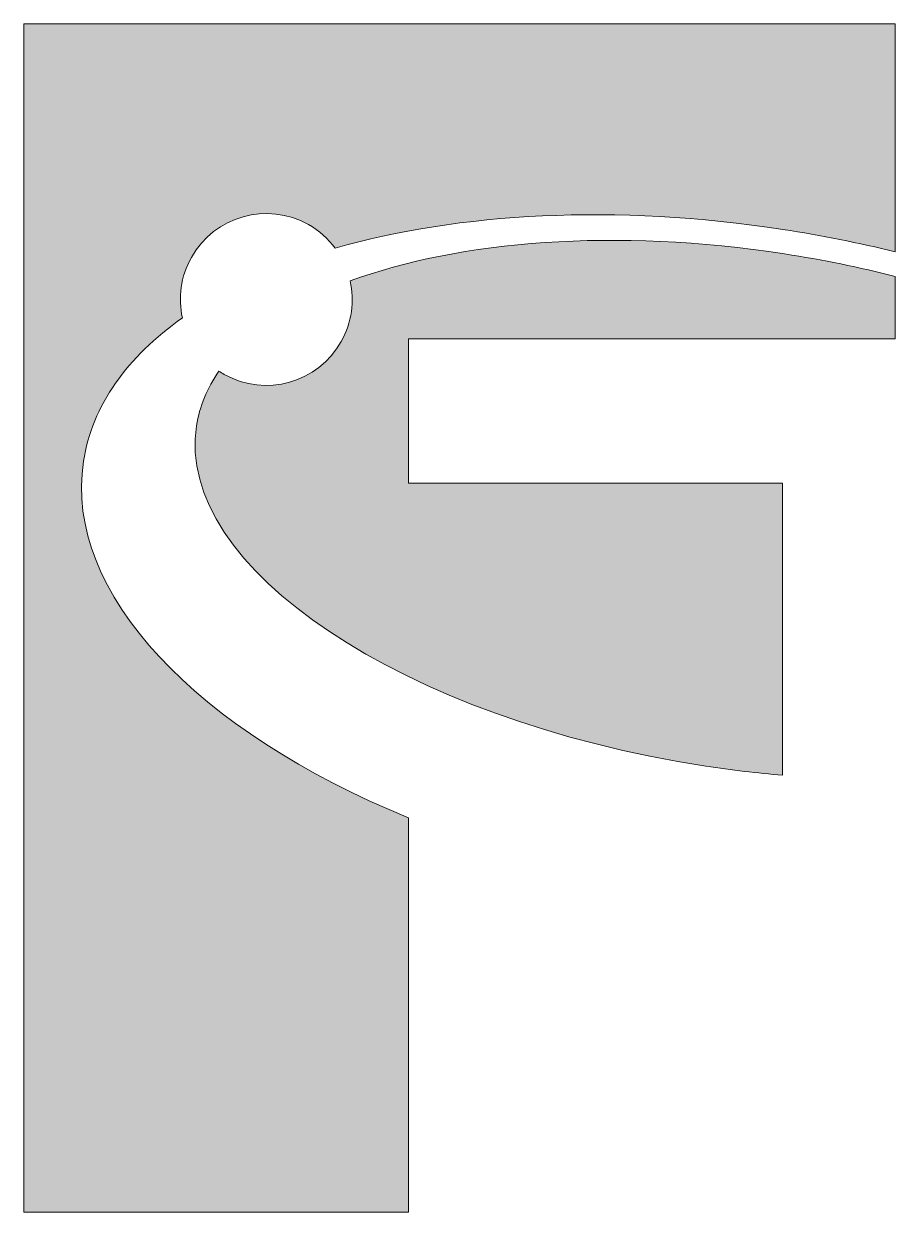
# Model space of a CAD drawing. Header units: millimetres. Extents: x -174 to -50, y -91 to 78.
import ezdxf

# ---------------------------------------------------------------- set-up
doc = ezdxf.new("R2010")
doc.units = ezdxf.units.MM
doc.header["$MEASUREMENT"] = 0
doc.layers.add('Layer 1', color=7, linetype='Continuous', lineweight=0)

# ---------------------------------------------------------------- blocks, each defined once
blk = doc.blocks.new('Block_0')
at = {"layer": 'Layer 1', "transparency": 33554687}
h = blk.add_hatch(color=7, dxfattribs=at)
h.dxf.hatch_style = 2
edge = h.paths.add_edge_path()
edge.add_spline(control_points=[(-173.83, 77.7), (-173.83, 77.7), (-173.83, -91.16), (-173.83, -91.16), (-173.83, -91.16), (-119.18, -91.16), (-119.18, -91.16), (-119.18, -91.16), (-119.18, -35.13), (-119.18, -35.13), (-149.18, -22.8), (-168.24, -3.27), (-165.35, 15.53), (-164.13, 23.48), (-159.12, 30.38), (-151.31, 35.9), (-151.93, 38.73), (-151.57, 41.78), (-150.04, 44.5), (-146.74, 50.38), (-139.3, 52.47), (-133.42, 49.17), (-131.88, 48.3), (-130.6, 47.15), (-129.61, 45.81), (-112.12, 50.85), (-89.77, 52.12), (-66.03, 48.47), (-60.55, 47.63), (-55.22, 46.56), (-50.08, 45.29), (-50.08, 45.29), (-50.08, 77.7), (-50.08, 77.7), (-50.08, 77.7), (-173.83, 77.7), (-173.83, 77.7)], knot_values=[0, 0, 0, 0, 1, 1, 1, 2, 2, 2, 3, 3, 3, 4, 4, 4, 5, 5, 5, 6, 6, 6, 7, 7, 7, 8, 8, 8, 9, 9, 9, 10, 10, 10, 11, 11, 11, 12, 12, 12, 12], degree=3, periodic=0)
h = blk.add_hatch(color=7, dxfattribs=at)
h.dxf.hatch_style = 2
edge = h.paths.add_edge_path()
edge.add_spline(control_points=[(-127.49, 41.15), (-126.86, 38.33), (-127.22, 35.27), (-128.75, 32.55), (-132.05, 26.67), (-139.49, 24.58), (-145.37, 27.88), (-145.63, 28.02), (-145.87, 28.19), (-146.12, 28.35), (-147.78, 25.94), (-148.88, 23.35), (-149.31, 20.57), (-152.39, 0.48), (-120.01, -21.17), (-76.97, -27.78), (-73.29, -28.34), (-69.65, -28.77), (-66.07, -29.08), (-66.07, -29.08), (-66.07, 12.42), (-66.07, 12.42), (-66.07, 12.42), (-119.18, 12.42), (-119.18, 12.42), (-119.18, 12.42), (-119.18, 32.95), (-119.18, 32.95), (-119.18, 32.95), (-50.08, 32.95), (-50.08, 32.95), (-50.08, 32.95), (-50.08, 41.81), (-50.08, 41.81), (-55.12, 43.09), (-60.37, 44.16), (-65.8, 45), (-89.77, 48.68), (-111.97, 46.91), (-127.49, 41.15)], knot_values=[0, 0, 0, 0, 1, 1, 1, 2, 2, 2, 3, 3, 3, 4, 4, 4, 5, 5, 5, 6, 6, 6, 7, 7, 7, 8, 8, 8, 9, 9, 9, 10, 10, 10, 11, 11, 11, 12, 12, 12, 13, 13, 13, 13], degree=3, periodic=0)
at = {"layer": 'Layer 1'}
for points, knots in [([(-173.83, 77.7), (-173.83, 77.7), (-173.83, -91.16), (-173.83, -91.16), (-173.83, -91.16), (-119.18, -91.16), (-119.18, -91.16), (-119.18, -91.16), (-119.18, -35.13), (-119.18, -35.13), (-149.18, -22.8), (-168.24, -3.27), (-165.35, 15.53), (-164.13, 23.48), (-159.12, 30.38), (-151.31, 35.9), (-151.93, 38.73), (-151.57, 41.78), (-150.04, 44.5), (-146.74, 50.38), (-139.3, 52.47), (-133.42, 49.17), (-131.88, 48.3), (-130.6, 47.15), (-129.61, 45.81), (-112.12, 50.85), (-89.77, 52.12), (-66.03, 48.47), (-60.55, 47.63), (-55.22, 46.56), (-50.08, 45.29), (-50.08, 45.29), (-50.08, 77.7), (-50.08, 77.7), (-50.08, 77.7), (-173.83, 77.7), (-173.83, 77.7)], [0, 0, 0, 0, 1, 1, 1, 2, 2, 2, 3, 3, 3, 4, 4, 4, 5, 5, 5, 6, 6, 6, 7, 7, 7, 8, 8, 8, 9, 9, 9, 10, 10, 10, 11, 11, 11, 12, 12, 12, 12]), ([(-127.49, 41.15), (-126.86, 38.33), (-127.22, 35.27), (-128.75, 32.55), (-132.05, 26.67), (-139.49, 24.58), (-145.37, 27.88), (-145.63, 28.02), (-145.87, 28.19), (-146.12, 28.35), (-147.78, 25.94), (-148.88, 23.35), (-149.31, 20.57), (-152.39, 0.48), (-120.01, -21.17), (-76.97, -27.78), (-73.29, -28.34), (-69.65, -28.77), (-66.07, -29.08), (-66.07, -29.08), (-66.07, 12.42), (-66.07, 12.42), (-66.07, 12.42), (-119.18, 12.42), (-119.18, 12.42), (-119.18, 12.42), (-119.18, 32.95), (-119.18, 32.95), (-119.18, 32.95), (-50.08, 32.95), (-50.08, 32.95), (-50.08, 32.95), (-50.08, 41.81), (-50.08, 41.81), (-55.12, 43.09), (-60.37, 44.16), (-65.8, 45), (-89.77, 48.68), (-111.97, 46.91), (-127.49, 41.15)], [0, 0, 0, 0, 1, 1, 1, 2, 2, 2, 3, 3, 3, 4, 4, 4, 5, 5, 5, 6, 6, 6, 7, 7, 7, 8, 8, 8, 9, 9, 9, 10, 10, 10, 11, 11, 11, 12, 12, 12, 13, 13, 13, 13])]:
    blk.add_open_spline(points, degree=3, knots=knots, dxfattribs=at)

msp = doc.modelspace()

# ---------------------------------------------------------------- block references
at = {"layer": 'Layer 1'}
msp.add_blockref('Block_0', (0, 0), dxfattribs=at)

doc.saveas('drawing.dxf')
